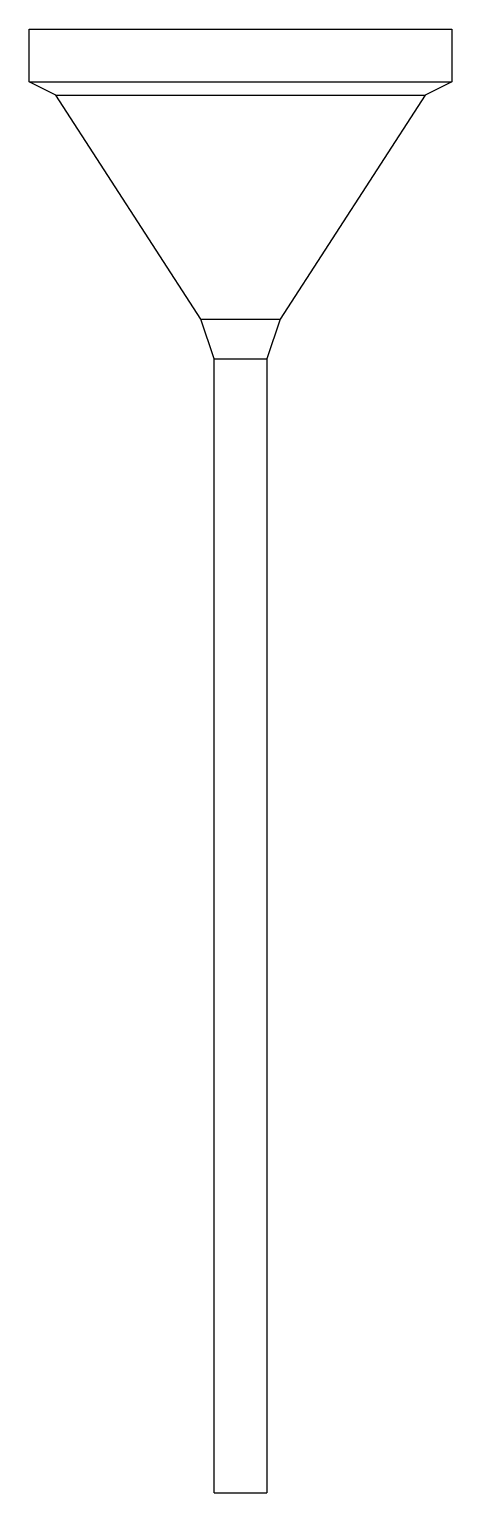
# Model space of a CAD drawing. Header units: millimetres. Extents: x -2861.57 to -2861.25, y 3728.4 to 3729.51.
import ezdxf

# ---------------------------------------------------------------- set-up
doc = ezdxf.new("R2010")
doc.units = ezdxf.units.MM
doc.header["$LTSCALE"] = 10
doc.layers.add('Ele_postes_luz', color=2, linetype='Continuous')

msp = doc.modelspace()

# ---------------------------------------------------------------- linework, layer by layer
at = {"layer": 'Ele_postes_luz'}
for p, q in [((-2861.5728, 3729.4726), (-2861.2528, 3729.4726)), ((-2861.4428, 3729.2926), (-2861.3828, 3729.2926)), ((-2861.4328, 3729.2626), (-2861.3928, 3729.2626)), ((-2861.4328, 3728.4026), (-2861.3928, 3728.4026))]:
    msp.add_line(p, q, dxfattribs=at)
at = {"layer": 'Ele_postes_luz', "color": 1}
msp.add_line((-2861.5528, 3729.4626), (-2861.2728, 3729.4626), dxfattribs=at)
at = {"layer": 'Ele_postes_luz'}
msp.add_lwpolyline([(-2861.4328, 3728.4026), (-2861.4328, 3729.2626), (-2861.4428, 3729.2926), (-2861.5528, 3729.4626), (-2861.5728, 3729.4726), (-2861.5728, 3729.5126), (-2861.2528, 3729.5126), (-2861.2528, 3729.4726), (-2861.2728, 3729.4626), (-2861.3828, 3729.2926), (-2861.3928, 3729.2626), (-2861.3928, 3728.4026)], dxfattribs=at)

doc.saveas('drawing.dxf')
